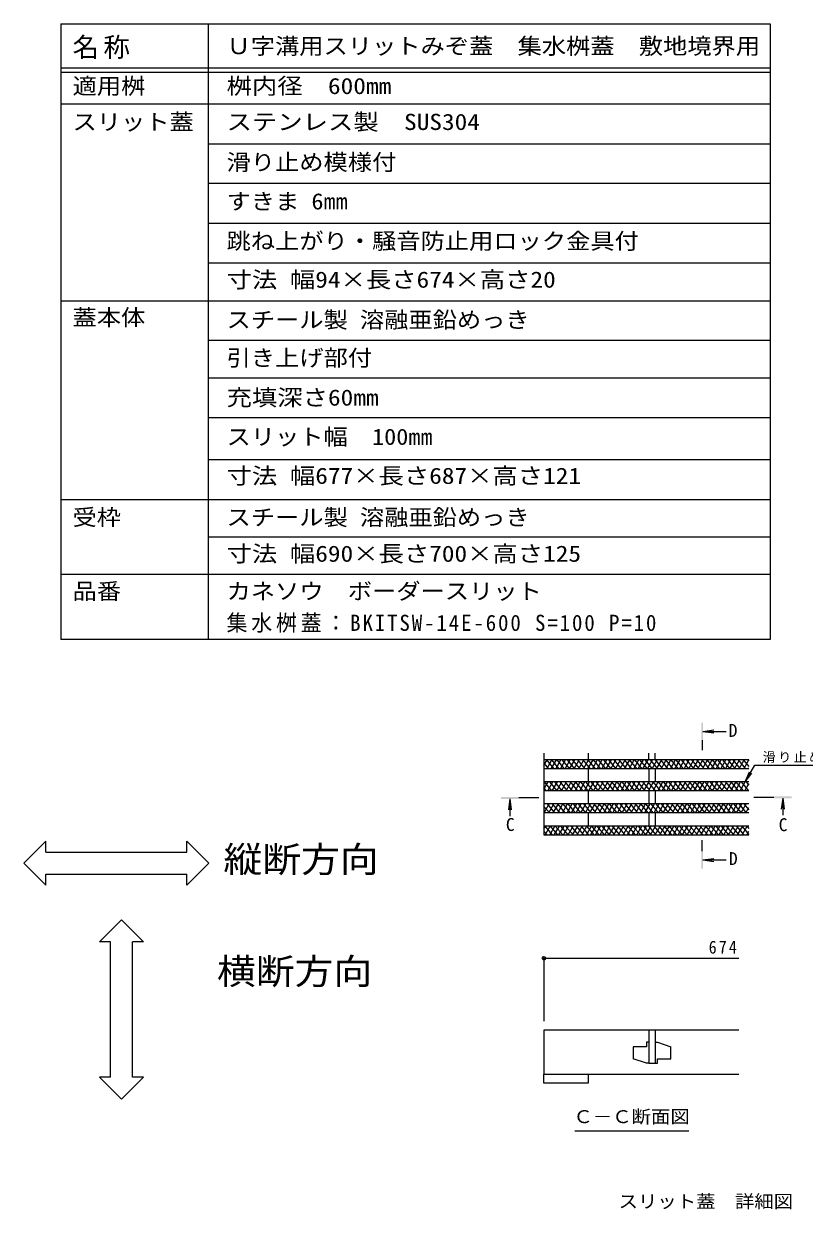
# Model space of a CAD drawing. Units: millimetres at full size, sheet at 1:5, with parts at other scales. Extents: x -1552 to 1963, y -1362 to 1348.
# Drawn here: x 190 to 1075, y 4 to 1348 of the extents above; entities that cross this region are included whole.
import ezdxf
from ezdxf.enums import TextEntityAlignment as Align

# ---------------------------------------------------------------- set-up
doc = ezdxf.new("R2010")
doc.units = ezdxf.units.MM
doc.header["$LTSCALE"] = 5
doc.header["$PDMODE"] = 32
doc.header["$PDSIZE"] = 4
doc.linetypes.add('CHAIN1', pattern=[8, 5, -1, 1, -1])
for name, color, linetype, lineweight in [('4-5', 7, 'Continuous', 18), ('D-2', 3, 'Continuous', 18), ('D-4', 7, 'Continuous', 18), ('D-5', 4, 'Continuous', 18), ('F-F_F-Fﾚｲﾔ', 3, 'Continuous', 18)]:
    doc.layers.add(name, color=color, linetype=linetype, lineweight=lineweight)
doc.styles.add('ＭＳ ゴシック', font='')
doc.styles.get('ＭＳ ゴシック').set_extended_font_data('MS Gothic')

msp = doc.modelspace()

# ---------------------------------------------------------------- linework, layer by layer
at = {"layer": '4-5'}
for p, q in [((189.51, 396.437), (214.51, 421.437)), ((214.51, 408.937), (214.51, 421.437)), ((399.458, 396.437), (374.458, 421.437)), ((374.458, 408.937), (374.458, 421.437)), ((214.51, 408.937), (374.458, 408.937)), ((189.51, 396.437), (214.51, 371.437)), ((399.458, 396.437), (374.458, 371.437)), ((214.51, 371.437), (214.51, 383.937)), ((214.51, 383.937), (374.458, 383.937)), ((374.458, 371.437), (374.458, 383.937)), ((300.439, 332.346), (275.439, 307.346)), ((300.439, 332.346), (325.439, 307.346)), ((287.939, 307.346), (275.439, 307.346)), ((287.939, 153.902), (287.939, 307.346)), ((325.439, 307.346), (312.939, 307.346)), ((312.939, 153.902), (312.939, 307.346)), ((300.439, 128.902), (275.439, 153.902)), ((287.939, 153.902), (275.439, 153.902)), ((300.439, 128.902), (325.439, 153.902)), ((325.439, 153.902), (312.939, 153.902))]:
    msp.add_line(p, q, dxfattribs=at)
at = {"layer": 'D-2'}
for p, q in [((779.542, 521.119), (779.542, 428.619)), ((1011.889, 513.619), (779.542, 513.619)), ((779.542, 507.306), (783.187, 513.619)), ((782.292, 513.619), (790.683, 503.619)), ((782.609, 503.619), (788.383, 513.619)), ((787.805, 503.619), (793.579, 513.619)), ((788.166, 513.619), (796.557, 503.619)), ((793.002, 503.619), (798.775, 513.619)), ((794.041, 513.619), (802.432, 503.619)), ((798.198, 503.619), (803.971, 513.619)), ((799.915, 513.619), (808.306, 503.619)), ((803.394, 503.619), (809.167, 513.619)), ((805.789, 513.619), (814.18, 503.619)), ((808.59, 503.619), (814.364, 513.619)), ((811.664, 513.619), (820.055, 503.619)), ((813.786, 503.619), (819.56, 513.619)), ((817.538, 513.619), (825.929, 503.619)), ((818.982, 503.619), (824.756, 513.619)), ((823.412, 513.619), (831.803, 503.619)), ((824.179, 503.619), (829.952, 513.619)), ((829.287, 513.619), (837.678, 503.619)), ((829.375, 503.619), (835.148, 513.619)), ((829.542, 521.119), (829.542, 513.619)), ((834.571, 503.619), (840.344, 513.619)), ((835.161, 513.619), (843.552, 503.619)), ((839.767, 503.619), (845.541, 513.619)), ((841.035, 513.619), (849.426, 503.619)), ((844.963, 503.619), (850.737, 513.619)), ((846.91, 513.619), (855.301, 503.619)), ((850.159, 503.619), (855.933, 513.619)), ((852.784, 513.619), (861.175, 503.619)), ((855.355, 503.619), (861.129, 513.619)), ((858.658, 513.619), (867.049, 503.619)), ((860.552, 503.619), (866.325, 513.619)), ((864.533, 513.619), (872.924, 503.619)), ((865.748, 503.619), (871.521, 513.619)), ((870.407, 513.619), (878.798, 503.619)), ((870.944, 503.619), (876.717, 513.619)), ((876.14, 503.619), (881.914, 513.619)), ((876.281, 513.619), (884.672, 503.619)), ((881.336, 503.619), (887.11, 513.619)), ((882.156, 513.619), (890.547, 503.619)), ((886.532, 503.619), (892.306, 513.619)), ((888.03, 513.619), (896.421, 503.619)), ((891.729, 503.619), (897.502, 513.619)), ((893.904, 513.619), (902.295, 503.619)), ((896.925, 503.619), (902.698, 513.619)), ((898.292, 513.619), (898.292, 521.119)), ((899.779, 513.619), (908.17, 503.619)), ((902.121, 503.619), (907.894, 513.619)), ((905.653, 513.619), (914.044, 503.619)), ((905.792, 513.619), (905.792, 521.119)), ((907.317, 503.619), (913.09, 513.619)), ((911.527, 513.619), (919.918, 503.619)), ((912.513, 503.619), (918.287, 513.619)), ((917.402, 513.619), (925.793, 503.619)), ((917.709, 503.619), (923.483, 513.619)), ((922.905, 503.619), (928.679, 513.619)), ((923.276, 513.619), (931.667, 503.619)), ((928.102, 503.619), (933.875, 513.619)), ((929.15, 513.619), (937.541, 503.619)), ((933.298, 503.619), (939.071, 513.619)), ((935.025, 513.619), (943.416, 503.619)), ((938.494, 503.619), (944.267, 513.619)), ((940.899, 513.619), (949.29, 503.619)), ((943.69, 503.619), (949.464, 513.619)), ((946.773, 513.619), (955.164, 503.619)), ((948.886, 503.619), (954.66, 513.619)), ((952.648, 513.619), (961.039, 503.619)), ((954.082, 503.619), (959.856, 513.619)), ((958.522, 513.619), (966.913, 503.619)), ((959.279, 503.619), (965.052, 513.619)), ((964.396, 513.619), (972.787, 503.619)), ((964.475, 503.619), (970.248, 513.619)), ((969.671, 503.619), (975.444, 513.619)), ((970.271, 513.619), (978.662, 503.619)), ((974.867, 503.619), (980.64, 513.619)), ((976.145, 513.619), (984.536, 503.619)), ((980.063, 503.619), (985.837, 513.619)), ((982.019, 513.619), (990.41, 503.619)), ((985.259, 503.619), (991.033, 513.619)), ((987.894, 513.619), (996.285, 503.619)), ((990.455, 503.619), (996.229, 513.619)), ((993.768, 513.619), (1002.159, 503.619)), ((995.652, 503.619), (1001.425, 513.619)), ((999.642, 513.619), (1008.033, 503.619)), ((1000.848, 503.619), (1006.621, 513.619)), ((1005.517, 513.619), (1011.889, 506.024)), ((1006.044, 503.619), (1011.817, 513.619)), ((1011.391, 513.619), (1011.889, 513.025)), ((779.542, 509.896), (784.809, 503.619)), ((1011.889, 503.619), (779.542, 503.619)), ((829.542, 503.619), (829.542, 488.619)), ((898.292, 503.619), (898.292, 488.619)), ((905.792, 503.619), (905.792, 488.619)), ((1011.24, 503.619), (1011.889, 504.744)), ((1011.889, 488.619), (779.542, 488.619)), ((779.542, 480.306), (784.341, 488.619)), ((779.772, 488.619), (788.163, 478.619)), ((783.764, 478.619), (789.538, 488.619)), ((785.647, 488.619), (794.038, 478.619)), ((788.96, 478.619), (794.734, 488.619)), ((791.521, 488.619), (799.912, 478.619)), ((794.156, 478.619), (799.93, 488.619)), ((797.395, 488.619), (805.786, 478.619)), ((799.352, 478.619), (805.126, 488.619)), ((803.27, 488.619), (811.661, 478.619)), ((804.549, 478.619), (810.322, 488.619)), ((809.144, 488.619), (817.535, 478.619)), ((809.745, 478.619), (815.518, 488.619)), ((814.941, 478.619), (820.714, 488.619)), ((815.018, 488.619), (823.409, 478.619)), ((820.137, 478.619), (825.911, 488.619)), ((820.893, 488.619), (829.284, 478.619)), ((825.333, 478.619), (831.107, 488.619)), ((826.767, 488.619), (835.158, 478.619)), ((830.529, 478.619), (836.303, 488.619)), ((832.641, 488.619), (841.032, 478.619)), ((835.726, 478.619), (841.499, 488.619)), ((838.516, 488.619), (846.907, 478.619)), ((840.922, 478.619), (846.695, 488.619)), ((844.39, 488.619), (852.781, 478.619)), ((846.118, 478.619), (851.891, 488.619)), ((850.264, 488.619), (858.655, 478.619)), ((851.314, 478.619), (857.088, 488.619)), ((856.139, 488.619), (864.53, 478.619)), ((856.51, 478.619), (862.284, 488.619)), ((861.706, 478.619), (867.48, 488.619)), ((862.013, 488.619), (870.404, 478.619)), ((866.902, 478.619), (872.676, 488.619)), ((867.887, 488.619), (876.278, 478.619)), ((872.099, 478.619), (877.872, 488.619)), ((873.762, 488.619), (882.153, 478.619)), ((877.295, 478.619), (883.068, 488.619)), ((879.636, 488.619), (888.027, 478.619)), ((882.491, 478.619), (888.264, 488.619)), ((885.51, 488.619), (893.901, 478.619)), ((887.687, 478.619), (893.461, 488.619)), ((891.385, 488.619), (899.776, 478.619)), ((892.883, 478.619), (898.657, 488.619)), ((897.259, 488.619), (905.65, 478.619)), ((898.079, 478.619), (903.853, 488.619)), ((903.133, 488.619), (911.524, 478.619)), ((903.276, 478.619), (909.049, 488.619)), ((908.472, 478.619), (914.245, 488.619)), ((909.008, 488.619), (917.399, 478.619)), ((913.668, 478.619), (919.441, 488.619)), ((914.882, 488.619), (923.273, 478.619)), ((918.864, 478.619), (924.637, 488.619)), ((920.756, 488.619), (929.147, 478.619)), ((924.06, 478.619), (929.834, 488.619)), ((926.631, 488.619), (935.022, 478.619)), ((929.256, 478.619), (935.03, 488.619)), ((932.505, 488.619), (940.896, 478.619)), ((934.452, 478.619), (940.226, 488.619)), ((938.379, 488.619), (946.77, 478.619)), ((939.649, 478.619), (945.422, 488.619)), ((944.254, 488.619), (952.645, 478.619)), ((944.845, 478.619), (950.618, 488.619)), ((950.041, 478.619), (955.814, 488.619)), ((950.128, 488.619), (958.519, 478.619)), ((955.237, 478.619), (961.011, 488.619)), ((956.002, 488.619), (964.393, 478.619)), ((960.433, 478.619), (966.207, 488.619)), ((961.877, 488.619), (970.268, 478.619)), ((965.629, 478.619), (971.403, 488.619)), ((967.751, 488.619), (976.142, 478.619)), ((970.826, 478.619), (976.599, 488.619)), ((973.625, 488.619), (982.016, 478.619)), ((976.022, 478.619), (981.795, 488.619)), ((979.5, 488.619), (987.891, 478.619)), ((981.218, 478.619), (986.991, 488.619)), ((985.374, 488.619), (993.765, 478.619)), ((986.414, 478.619), (992.187, 488.619)), ((991.248, 488.619), (999.639, 478.619)), ((991.61, 478.619), (997.384, 488.619)), ((996.806, 478.619), (1002.58, 488.619)), ((997.123, 488.619), (1005.514, 478.619)), ((1002.002, 478.619), (1007.776, 488.619)), ((1002.997, 488.619), (1011.388, 478.619)), ((1007.199, 478.619), (1011.889, 486.744)), ((1008.871, 488.619), (1011.889, 485.022)), ((779.542, 481.893), (782.289, 478.619)), ((1011.889, 478.619), (779.542, 478.619)), ((829.542, 478.619), (829.542, 463.619)), ((898.292, 478.619), (898.292, 463.619)), ((905.792, 478.619), (905.792, 463.619)), ((1011.889, 463.619), (779.542, 463.619)), ((779.542, 462.306), (780.3, 463.619)), ((779.542, 460.891), (785.643, 453.619)), ((779.723, 453.619), (785.496, 463.619)), ((783.127, 463.619), (791.518, 453.619)), ((784.919, 453.619), (790.692, 463.619)), ((789.001, 463.619), (797.392, 453.619)), ((790.115, 453.619), (795.888, 463.619)), ((794.875, 463.619), (803.266, 453.619)), ((795.311, 453.619), (801.085, 463.619)), ((800.507, 453.619), (806.281, 463.619)), ((800.75, 463.619), (809.141, 453.619)), ((805.703, 453.619), (811.477, 463.619)), ((806.624, 463.619), (815.015, 453.619)), ((810.899, 453.619), (816.673, 463.619)), ((812.498, 463.619), (820.889, 453.619)), ((816.096, 453.619), (821.869, 463.619)), ((818.373, 463.619), (826.764, 453.619)), ((821.292, 453.619), (827.065, 463.619)), ((824.247, 463.619), (832.638, 453.619)), ((826.488, 453.619), (832.261, 463.619)), ((830.121, 463.619), (838.512, 453.619)), ((831.684, 453.619), (837.458, 463.619)), ((835.996, 463.619), (844.387, 453.619)), ((836.88, 453.619), (842.654, 463.619)), ((841.87, 463.619), (850.261, 453.619)), ((842.076, 453.619), (847.85, 463.619)), ((847.273, 453.619), (853.046, 463.619)), ((847.744, 463.619), (856.135, 453.619)), ((852.469, 453.619), (858.242, 463.619)), ((853.619, 463.619), (862.01, 453.619)), ((857.665, 453.619), (863.438, 463.619)), ((859.493, 463.619), (867.884, 453.619)), ((862.861, 453.619), (868.635, 463.619)), ((865.367, 463.619), (873.758, 453.619)), ((868.057, 453.619), (873.831, 463.619)), ((871.242, 463.619), (879.633, 453.619)), ((873.253, 453.619), (879.027, 463.619)), ((877.116, 463.619), (885.507, 453.619)), ((878.449, 453.619), (884.223, 463.619)), ((882.99, 463.619), (891.381, 453.619)), ((883.646, 453.619), (889.419, 463.619)), ((888.842, 453.619), (894.615, 463.619)), ((888.865, 463.619), (897.256, 453.619)), ((894.038, 453.619), (899.811, 463.619)), ((894.739, 463.619), (903.13, 453.619)), ((899.234, 453.619), (905.008, 463.619)), ((900.613, 463.619), (909.004, 453.619)), ((904.43, 453.619), (910.204, 463.619)), ((906.488, 463.619), (914.879, 453.619)), ((909.626, 453.619), (915.4, 463.619)), ((912.362, 463.619), (920.753, 453.619)), ((914.823, 453.619), (920.596, 463.619)), ((918.236, 463.619), (926.627, 453.619)), ((920.019, 453.619), (925.792, 463.619)), ((924.111, 463.619), (932.502, 453.619)), ((925.215, 453.619), (930.988, 463.619)), ((929.985, 463.619), (938.376, 453.619)), ((930.411, 453.619), (936.184, 463.619)), ((935.607, 453.619), (941.381, 463.619)), ((935.859, 463.619), (944.25, 453.619)), ((940.803, 453.619), (946.577, 463.619)), ((941.734, 463.619), (950.125, 453.619)), ((945.999, 453.619), (951.773, 463.619)), ((947.608, 463.619), (955.999, 453.619)), ((951.196, 453.619), (956.969, 463.619)), ((953.482, 463.619), (961.873, 453.619)), ((956.392, 453.619), (962.165, 463.619)), ((959.357, 463.619), (967.748, 453.619)), ((961.588, 453.619), (967.361, 463.619)), ((965.231, 463.619), (973.622, 453.619)), ((966.784, 453.619), (972.558, 463.619)), ((971.105, 463.619), (979.496, 453.619)), ((971.98, 453.619), (977.754, 463.619)), ((976.98, 463.619), (985.371, 453.619)), ((977.176, 453.619), (982.95, 463.619)), ((982.373, 453.619), (988.146, 463.619)), ((982.854, 463.619), (991.245, 453.619)), ((987.569, 453.619), (993.342, 463.619)), ((988.728, 463.619), (997.119, 453.619)), ((992.765, 453.619), (998.538, 463.619)), ((994.603, 463.619), (1002.994, 453.619)), ((997.961, 453.619), (1003.734, 463.619)), ((1000.477, 463.619), (1008.868, 453.619)), ((1003.157, 453.619), (1008.931, 463.619)), ((1006.351, 463.619), (1011.889, 457.019)), ((1008.353, 453.619), (1011.889, 459.744)), ((779.542, 453.89), (779.769, 453.619)), ((1011.889, 453.619), (779.542, 453.619)), ((829.542, 453.619), (829.542, 438.619)), ((898.292, 453.619), (898.292, 438.619)), ((905.792, 453.619), (905.792, 438.619)), ((1011.889, 438.619), (779.542, 438.619)), ((779.542, 435.306), (781.455, 438.619)), ((779.542, 432.887), (783.124, 428.619)), ((780.607, 438.619), (788.998, 428.619)), ((780.877, 428.619), (786.651, 438.619)), ((786.073, 428.619), (791.847, 438.619)), ((786.481, 438.619), (794.872, 428.619)), ((791.27, 428.619), (797.043, 438.619)), ((792.356, 438.619), (800.747, 428.619)), ((796.466, 428.619), (802.239, 438.619)), ((798.23, 438.619), (806.621, 428.619)), ((801.662, 428.619), (807.435, 438.619)), ((804.104, 438.619), (812.495, 428.619)), ((806.858, 428.619), (812.632, 438.619)), ((809.979, 438.619), (818.37, 428.619)), ((812.054, 428.619), (817.828, 438.619)), ((815.853, 438.619), (824.244, 428.619)), ((817.25, 428.619), (823.024, 438.619)), ((821.727, 438.619), (830.118, 428.619)), ((822.446, 428.619), (828.22, 438.619)), ((827.602, 438.619), (835.993, 428.619)), ((827.643, 428.619), (833.416, 438.619)), ((832.839, 428.619), (838.612, 438.619)), ((833.476, 438.619), (841.867, 428.619)), ((838.035, 428.619), (843.808, 438.619)), ((839.35, 438.619), (847.741, 428.619)), ((843.231, 428.619), (849.005, 438.619)), ((845.225, 438.619), (853.616, 428.619)), ((848.427, 428.619), (854.201, 438.619)), ((851.099, 438.619), (859.49, 428.619)), ((853.623, 428.619), (859.397, 438.619)), ((856.973, 438.619), (865.364, 428.619)), ((858.82, 428.619), (864.593, 438.619)), ((862.848, 438.619), (871.239, 428.619)), ((864.016, 428.619), (869.789, 438.619)), ((868.722, 438.619), (877.113, 428.619)), ((869.212, 428.619), (874.985, 438.619)), ((874.408, 428.619), (880.182, 438.619)), ((874.596, 438.619), (882.987, 428.619)), ((879.604, 428.619), (885.378, 438.619)), ((880.471, 438.619), (888.862, 428.619)), ((884.8, 428.619), (890.574, 438.619)), ((886.345, 438.619), (894.736, 428.619)), ((889.996, 428.619), (895.77, 438.619)), ((892.219, 438.619), (900.61, 428.619)), ((895.193, 428.619), (900.966, 438.619)), ((898.094, 438.619), (906.485, 428.619)), ((900.389, 428.619), (906.162, 438.619)), ((903.968, 438.619), (912.359, 428.619)), ((905.585, 428.619), (911.358, 438.619)), ((909.842, 438.619), (918.233, 428.619)), ((910.781, 428.619), (916.555, 438.619)), ((915.717, 438.619), (924.108, 428.619)), ((915.977, 428.619), (921.751, 438.619)), ((921.173, 428.619), (926.947, 438.619)), ((921.591, 438.619), (929.982, 428.619)), ((926.37, 428.619), (932.143, 438.619)), ((927.465, 438.619), (935.856, 428.619)), ((931.566, 428.619), (937.339, 438.619)), ((933.34, 438.619), (941.731, 428.619)), ((936.762, 428.619), (942.535, 438.619)), ((939.214, 438.619), (947.605, 428.619)), ((941.958, 428.619), (947.732, 438.619)), ((945.088, 438.619), (953.479, 428.619)), ((947.154, 428.619), (952.928, 438.619)), ((950.963, 438.619), (959.353, 428.619)), ((952.35, 428.619), (958.124, 438.619)), ((956.837, 438.619), (965.228, 428.619)), ((957.546, 428.619), (963.32, 438.619)), ((962.711, 438.619), (971.102, 428.619)), ((962.743, 428.619), (968.516, 438.619)), ((967.939, 428.619), (973.712, 438.619)), ((968.586, 438.619), (976.976, 428.619)), ((973.135, 428.619), (978.908, 438.619)), ((974.46, 438.619), (982.851, 428.619)), ((978.331, 428.619), (984.105, 438.619)), ((980.334, 438.619), (988.725, 428.619)), ((983.527, 428.619), (989.301, 438.619)), ((986.208, 438.619), (994.599, 428.619)), ((988.723, 428.619), (994.497, 438.619)), ((992.083, 438.619), (1000.474, 428.619)), ((993.92, 428.619), (999.693, 438.619)), ((997.957, 438.619), (1006.348, 428.619)), ((999.116, 428.619), (1004.889, 438.619)), ((1003.831, 438.619), (1011.889, 429.016)), ((1004.312, 428.619), (1010.085, 438.619)), ((1009.508, 428.619), (1011.889, 432.744)), ((1009.706, 438.619), (1011.889, 436.017)), ((779.542, 428.619), (1011.889, 428.619)), ((1000.639, 207.294), (779.542, 207.294)), ((898.292, 207.294), (898.292, 169.794)), ((898.292, 169.794), (905.792, 169.794))]:
    msp.add_line(p, q, dxfattribs=at)
for points in [[(779.542, 207.294), (779.542, 157.294), (1000.639, 157.294)], [(905.792, 207.294), (905.792, 169.794), (908.292, 169.794), (908.292, 174.794), (923.292, 174.794), (923.292, 188.544)], [(898.292, 193.544), (895.792, 193.544), (895.792, 188.544), (880.792, 188.544), (880.792, 174.794)], [(905.792, 193.544), (908.292, 193.544), (923.292, 188.544)], [(898.292, 169.794), (895.792, 169.794), (880.792, 174.794)], [(829.542, 157.294), (829.542, 147.294), (779.542, 147.294), (779.542, 151.183), (779.542, 157.294)]]:
    msp.add_lwpolyline(points, dxfattribs=at)
at = {"layer": 'D-4'}
for p, q in [((779.542, 290.283), (779.542, 217.294)), ((779.542, 288.783), (1000.639, 288.783))]:
    msp.add_line(p, q, dxfattribs=at)
msp.add_point((779.542, 288.783), dxfattribs=at)
at = {"layer": 'D-5'}
for p, q in [((959.841, 545.961), (972.234, 547.592)), ((959.841, 545.961), (986.285, 545.961)), ((959.841, 545.961), (972.234, 544.329)), ((740.878, 469.463), (739.246, 457.07)), ((740.878, 469.463), (742.509, 457.07)), ((740.878, 469.463), (740.878, 449.805)), ((1050.251, 470.119), (1048.619, 457.726)), ((1050.251, 470.119), (1051.882, 457.726)), ((1050.251, 470.119), (1050.251, 450.903)), ((959.841, 400.165), (972.234, 401.797)), ((959.841, 400.165), (986.285, 400.165)), ((959.841, 400.165), (972.234, 398.534))]:
    msp.add_line(p, q, dxfattribs=at)
at = {"layer": 'D-5', "linetype": 'CHAIN1'}
for p, q in [((958.841, 535.961), (958.841, 524.67)), ((773.649, 470.463), (750.878, 470.463)), ((1040.251, 471.119), (1017.479, 471.119)), ((958.841, 410.165), (958.841, 422.666))]:
    msp.add_line(p, q, dxfattribs=at)
at = {"layer": 'D-5', "color": 7}
for p, q in [((1007.776, 488.619), (1018.682, 507.51)), ((1007.776, 488.619), (1012.559, 500.168)), ((1007.776, 488.619), (1015.385, 498.536)), ((1018.682, 507.51), (1130.694, 507.51)), ((814.357, 93.217), (943.695, 93.217))]:
    msp.add_line(p, q, dxfattribs=at)
at = {"layer": 'D-5'}
for points in [[(957.841, 535.961), (959.841, 535.961), (957.841, 555.961), (959.841, 555.961)], [(730.878, 471.463), (730.878, 469.463), (750.878, 471.463), (750.878, 469.463)], [(1040.251, 472.119), (1040.251, 470.119), (1060.251, 472.119), (1060.251, 470.119)], [(959.841, 410.165), (957.841, 410.165), (959.841, 390.165), (957.841, 390.165)]]:
    msp.add_solid(points, dxfattribs=at)
at = {"layer": 'F-F_F-Fﾚｲﾔ', "color": 7}
for p, q in [((231.601, 1348.037), (1035.996, 1348.037)), ((231.601, 1348.037), (231.601, 649.889)), ((398.889, 1348.037), (398.889, 649.889)), ((1035.996, 1348.037), (1035.996, 649.889)), ((231.601, 1298.037), (1035.996, 1298.037)), ((231.601, 1293.037), (1035.996, 1293.037)), ((231.601, 1257.061), (1035.996, 1257.061)), ((398.889, 1212.061), (1035.996, 1212.061)), ((1035.996, 1167.061), (398.889, 1167.061)), ((398.889, 1122.061), (1035.996, 1122.061)), ((398.889, 1077.061), (1035.996, 1077.061)), ((231.601, 1033.931), (1035.996, 1033.931)), ((1035.996, 988.932), (398.889, 988.932)), ((1035.996, 946.432), (398.889, 946.432)), ((1035.996, 901.432), (398.889, 901.432)), ((398.889, 853.931), (1035.996, 853.931)), ((231.601, 808.931), (1035.996, 808.931)), ((398.889, 766.431), (1035.996, 766.431)), ((231.601, 723.931), (1035.996, 723.931)), ((1035.996, 649.889), (231.601, 649.889))]:
    msp.add_line(p, q, dxfattribs=at)

# ---------------------------------------------------------------- texts
at = {"layer": '4-5', "color": 6, "style": 'ＭＳ ゴシック', "width": 1.1}
for s, p in [('縦断方向', (416.036, 377.409)), ('横断方向', (408.661, 250.476))]:
    msp.add_text(s, height=29.33, dxfattribs=at).set_placement(p, align=Align.BOTTOM_LEFT)
at = {"layer": 'D-4', "color": 2, "insert": (966.384, 293.783), "char_height": 14.66, "attachment_point": 7, "style": 'ＭＳ ゴシック'}
msp.add_mtext('\\T1.27;\\W0.9;674', dxfattribs=at)
at = {"layer": 'D-5', "color": 2, "style": 'ＭＳ ゴシック'}
for s, p in [('D', (988.942, 535.305)), ('C', (736.315, 428.623)), ('C', (1045.687, 428.397)), ('D', (989.236, 389.955))]:
    msp.add_text(s, height=14.66, dxfattribs=at).set_placement(p, align=Align.BOTTOM_LEFT)
at = {"layer": 'D-5', "color": 2, "style": 'ＭＳ ゴシック', "width": 1.1}
for s, p in [('Ｃ－Ｃ断面図', (812.907, 97.487)), ('スリット蓋\u3000詳細図\u3000Ｓ＝１：２', (864.084, 1.428))]:
    msp.add_text(s, height=14.66, dxfattribs=at).set_placement(p, align=Align.BOTTOM_LEFT)
at = {"layer": 'D-5', "color": 7, "insert": (1027.457, 510.01), "char_height": 11, "attachment_point": 7, "style": 'ＭＳ ゴシック'}
msp.add_mtext('\\T1.17;滑り止め模様', dxfattribs=at)
at = {"layer": 'F-F_F-Fﾚｲﾔ', "style": 'ＭＳ ゴシック'}
for s, width, p in [('Ｕ字溝用スリットみぞ蓋\u3000集水桝蓋\u3000敷地境界用', 1.1, (419.557, 1308.037)), ('適用桝', 1.1, (244.91, 1262.776)), ('桝内径\u3000600mm', 1.15, (419.557, 1262.776)), ('スリット蓋', 1.1, (244.91, 1222.061)), ('ステンレス製\u3000SUS304', 1.15, (419.557, 1222.061)), ('滑り止め模様付', 1.1, (419.557, 1176.407)), ('すきま 6㎜', 1.1, (419.557, 1132.061)), ('跳ね上がり・騒音防止用ロック金具付', 1.1, (419.557, 1087.061)), ('寸法 幅94×長さ674×高さ20', 1.15, (419.557, 1043.312)), ('蓋本体', 1.1, (244.91, 1000.491)), ('スチール製 溶融亜鉛めっき', 1.1, (419.557, 997.796)), ('引き上げ部付', 1.1, (419.557, 954.651)), ('充填深さ60mm', 1.15, (419.557, 909.651)), ('スリット幅\u3000100㎜', 1.1, (419.557, 865.181)), ('寸法 幅677×長さ687×高さ121', 1.15, (419.557, 820.964)), ('受枠', 1.1, (244.91, 773.931)), ('スチール製 溶融亜鉛めっき', 1.1, (419.557, 773.931)), ('寸法 幅690×長さ700×高さ125', 1.15, (419.557, 732.681)), ('品番', 1.1, (244.91, 690.181)), ('カネソウ\u3000ボーダースリット', 1.1, (419.557, 690.181))]:
    msp.add_text(s, height=18.33, dxfattribs=dict(at, width=width)).set_placement(p, align=Align.BOTTOM_LEFT)
at = {"layer": 'F-F_F-Fﾚｲﾔ', "attachment_point": 7, "style": 'ＭＳ ゴシック'}
for s, insert, char_height in [('\\T1.17;名称', (244.91, 1308.037), 21.99), ('\\T1.18;\\W0.95;集水桝蓋：BKITSW-14E-600\\~S=100\\~P=10', (419.557, 657.681), 18.33)]:
    msp.add_mtext(s, dxfattribs=dict(at, insert=insert, char_height=char_height))

doc.saveas('drawing.dxf')
